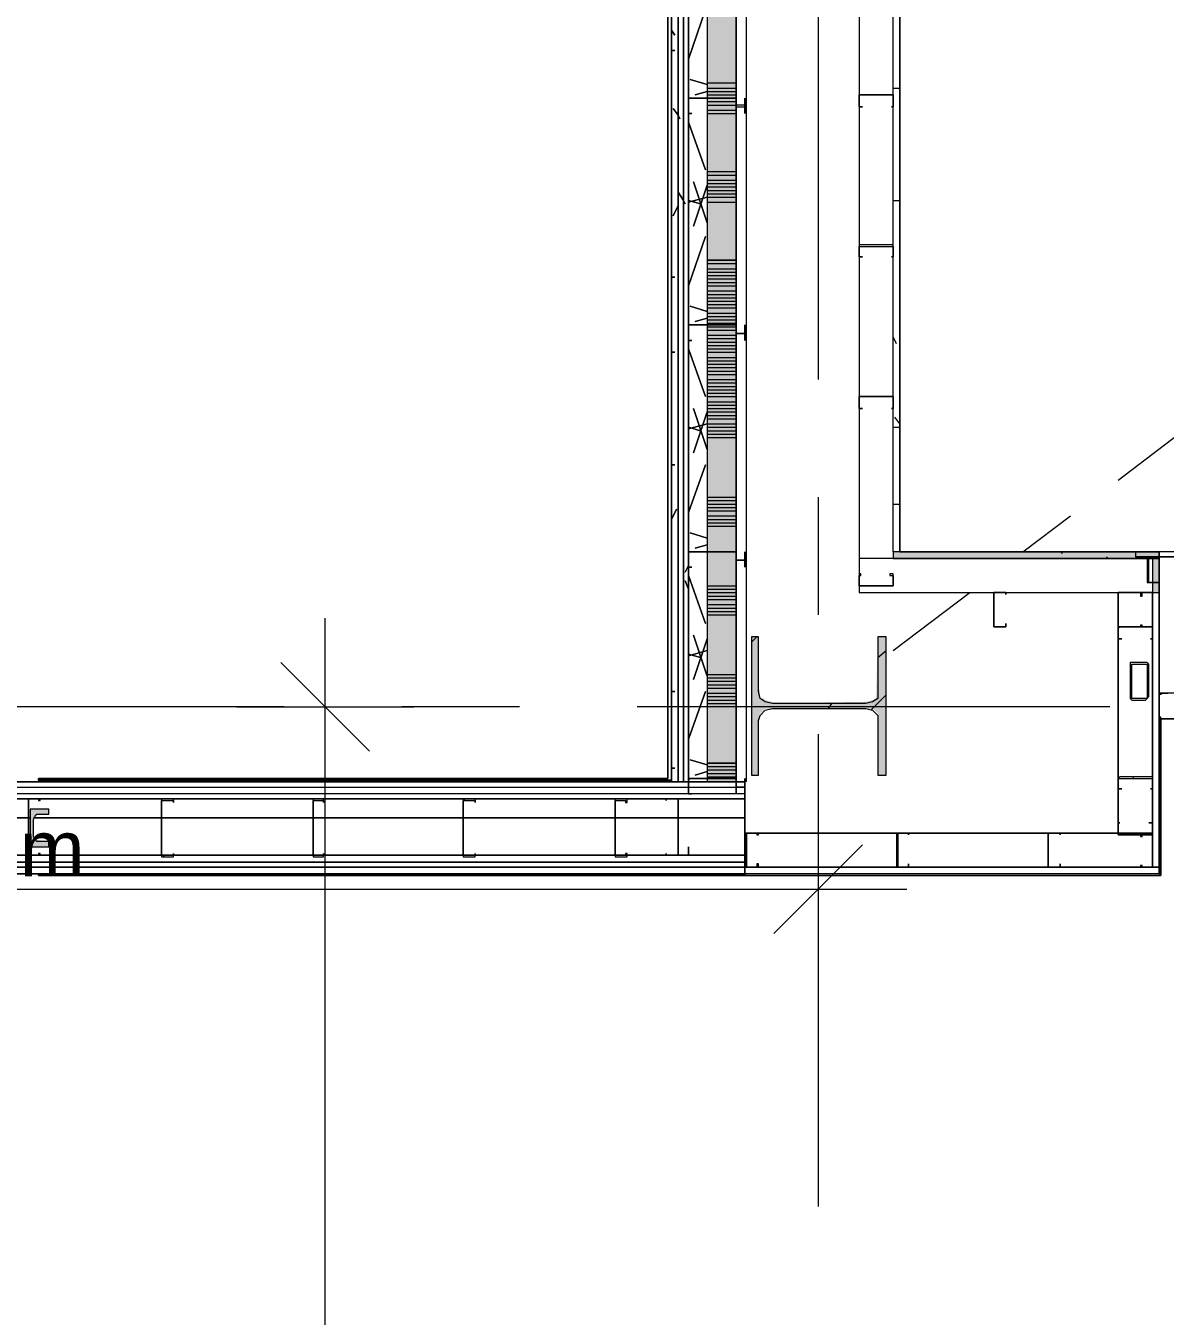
# Model space of a CAD drawing. Header units: metres. Extents: x -2 to 237, y -8 to 52.
# Drawn here: x 23.13 to 26.19, y 22.012 to 25.48 of the extents above; entities that cross this region are included whole.
import ezdxf

# ---------------------------------------------------------------- set-up
doc = ezdxf.new("R2010")
doc.units = ezdxf.units.M
doc.layers.add('HVAC - Ductos', color=5, linetype='Continuous', lineweight=0)
doc.layers.add('PDF4_Text', color=7, linetype='Continuous', lineweight=0)
doc.layers.add('PDF4_Geometry', color=7, linetype='Continuous', lineweight=0, true_color=0xaaaaaa)
doc.layers.add('PDF4_Solid Fills', color=7, linetype='Continuous', lineweight=0, true_color=0xffffff)
doc.styles.add('PDF Helvetica', font='')
doc.styles.get('PDF Helvetica').set_extended_font_data('Helvetica')

msp = doc.modelspace()

# ---------------------------------------------------------------- hatches: boundary and pattern name
at = {"layer": 'PDF4_Solid Fills', "lineweight": 0, "transparency": 33554559}
for points in [[(24.9646, 26.2471), (24.96, 25.2849), (24.96, 23.4477), (25.0379, 23.4477), (25.0379, 26.2471)], [(26.1558, 23.9563), (26.1741, 23.9563), (26.1741, 24.0662), (25.4594, 24.0662), (25.4594, 24.0479), (26.1558, 24.0479)], [(25.0975, 23.6951), (25.0975, 23.8372), (25.0792, 23.8372), (25.0792, 23.466), (25.0975, 23.466), (25.0975, 23.6172), (25.1021, 23.6309), (25.1159, 23.6447), (25.4044, 23.6447), (25.4182, 23.6309), (25.4182, 23.466), (25.4411, 23.466), (25.4411, 23.8372), (25.4182, 23.8372), (25.4136, 23.6722), (25.4044, 23.6676), (25.3862, 23.663), (25.1341, 23.6585), (25.1341, 23.663), (25.1159, 23.6676), (25.1113, 23.6722), (25.1021, 23.6722), (25.1021, 23.6951)], [(23.1549, 23.3606), (23.1915, 23.3606), (23.1915, 23.3744), (23.1411, 23.3744), (23.1411, 23.2736), (23.1915, 23.2736), (23.1915, 23.2874), (23.1595, 23.2919), (23.1549, 23.2919), (23.1549, 23.3011), (23.1503, 23.3011), (23.1503, 23.3515)]]:
    msp.add_hatch(color=256, dxfattribs=at).paths.add_polyline_path(points)

# ---------------------------------------------------------------- linework, layer by layer
at = {"layer": 'HVAC - Ductos', "lineweight": 0}
for points in [[(21.4963, 23.2003), (25.0608, 23.2003), (25.0608, 23.1957), (26.1787, 23.1957), (26.1787, 23.6172), (26.1742, 23.6172), (26.1787, 23.6172), (26.1787, 23.1957), (26.1742, 23.2003), (25.0608, 23.2003), (25.0608, 23.1957), (26.1787, 23.1957), (26.1742, 23.2003), (26.1742, 23.3102), (26.1742, 23.9563), (26.1742, 23.2003), (26.1742, 23.6172), (26.1742, 23.2003), (26.1742, 23.9837), (26.1742, 24.0479), (26.1742, 24.0525)], [(23.9338, 15.9155), (23.9338, 19.3563), (23.9338, 23.8875)], [(23.8146, 23.7684), (23.9338, 23.6493), (24.0529, 23.5301)], [(23.6955, 23.6493), (23.9338, 23.6493), (24.172, 23.6493)], [(25.2579, 23.3973), (25.2579, 23.159), (25.2579, 22.9208)], [(25.377, 23.2782), (25.2579, 23.159), (25.1387, 23.0399)], [(20.438, 23.159), (25.4961, 23.159)]]:
    msp.add_lwpolyline(points, dxfattribs=at)
at = {"layer": 'PDF4_Geometry', "lineweight": 0}
for points in [[(24.6119, 33.344), (25.0654, 33.344), (25.0379, 33.344), (25.0379, 33.2387), (25.0379, 33.1425), (25.0379, 30.2652), (25.0379, 26.2471), (25.0379, 23.4477)], [(25.0654, 23.4477), (25.0654, 26.2471), (25.0608, 26.2471), (25.0608, 30.2652), (25.0654, 30.2652), (25.0654, 33.1425), (25.0654, 33.2845)], [(24.9096, 23.4523), (24.9096, 26.2471), (24.96, 26.2471), (24.96, 25.8943), (24.96, 25.2849), (24.96, 24.6756), (24.96, 24.0662), (24.96, 23.4569), (24.96, 23.4477), (24.9096, 23.4477), (24.8959, 23.4477), (24.8959, 26.2471), (24.8959, 30.2652), (24.8959, 33.1425), (24.8959, 33.1607), (24.8959, 33.1745), (21.6612, 33.1745), (21.6612, 33.1607), (21.6612, 33.1425), (21.6612, 31.3235), (21.6612, 30.1644), (21.6612, 25.2895), (21.6612, 25.2666), (21.6612, 23.4477)], [(21.4825, 23.3973), (20.8915, 23.3973), (20.8915, 25.2666), (21.4459, 25.2666), (21.4963, 25.2666), (21.4963, 23.4477), (21.6934, 23.4477), (21.6934, 25.2666), (21.6934, 30.1644), (21.6934, 31.3235), (21.6934, 33.1425), (24.8638, 33.1425), (24.8638, 30.2652), (24.8638, 26.2471), (24.8638, 23.4477), (24.9096, 23.4477), (25.0608, 23.4477)], [(25.4594, 24.0662), (25.4594, 32.5239), (25.4594, 32.5422), (26.1192, 32.5422), (26.1192, 32.6339), (26.1192, 32.5422), (26.1192, 32.5239), (25.4778, 32.5239), (25.4778, 24.0662), (26.1742, 24.0662), (26.1742, 24.0479), (26.1742, 23.9837), (26.1742, 23.9563), (26.1742, 23.2186), (26.1558, 23.2186), (25.0608, 23.2186), (25.0608, 23.2003)], [(25.3678, 23.9746), (25.3678, 23.9563), (26.1558, 23.9563), (26.1742, 23.9563), (26.1742, 23.9837), (26.1742, 24.0479), (26.1742, 24.0662), (25.4778, 24.0662), (25.4778, 32.5239), (26.1192, 32.5239), (37.1517, 32.5239), (37.1517, 32.5422), (26.1192, 32.5422), (26.1192, 32.6339), (25.3678, 32.6339), (25.3678, 32.5972)], [(24.8638, 30.2652), (24.8638, 26.2471), (24.8638, 23.4477), (24.8638, 26.3387), (24.8638, 23.4523), (23.164, 23.4523), (23.164, 23.4477), (21.8399, 23.4477), (21.6979, 23.4477), (21.6979, 25.2666), (21.6979, 23.4477), (21.8399, 23.4477), (21.6934, 23.4477), (21.8399, 23.4477), (21.6934, 23.4477)], [(24.8822, 23.4477), (24.8822, 26.2471), (24.8822, 30.2652)], [(21.6796, 30.1644), (21.6796, 25.2895), (21.6796, 25.2666), (21.6796, 23.4477), (21.6796, 23.4339), (24.9096, 23.4339), (25.0379, 23.4339), (25.0608, 23.4339), (25.0608, 23.4157), (24.9096, 23.4157), (21.6612, 23.4157), (21.6612, 23.4339), (24.9096, 23.4339), (25.0379, 23.4339), (25.0608, 23.4339), (25.0608, 23.4477), (24.9096, 23.4477), (21.6796, 23.4477)], [(24.8638, 23.4523), (24.8638, 26.3387), (24.8638, 23.4523)], [(24.8638, 23.4523), (24.8638, 26.3387), (24.8638, 23.4477)], [(24.8638, 23.4523), (24.8638, 26.3387), (24.8638, 23.4523)], [(24.9096, 26.2471), (24.9142, 26.2471), (24.9096, 26.2471), (24.9096, 23.4523), (24.9096, 26.2471), (24.8959, 26.2471), (24.8959, 23.4477)], [(24.96, 26.2471), (24.9646, 26.2471), (24.96, 26.2471), (24.96, 25.8943), (24.96, 25.2849), (24.96, 24.6756), (24.96, 24.0662), (24.96, 23.4569), (24.96, 23.4477)], [(25.0654, 23.4477), (25.0654, 26.2471), (25.0379, 26.2471), (25.0379, 23.4477), (25.0608, 23.4477)], [(25.2579, 25.7981), (25.2579, 24.5289)], [(25.3678, 25.6698), (25.3678, 25.2941)], [(24.9096, 25.2803), (24.9096, 25.2849)], [(25.3678, 25.262), (25.3678, 24.8864)], [(25.3678, 24.8588), (25.3678, 24.4831)], [(25.3678, 24.4511), (25.3678, 24.0662), (25.3678, 24.0479), (25.3678, 24.0067)], [(26.0642, 24.2586), (26.3162, 24.4511)], [(25.2579, 24.2128), (25.2579, 23.8967)], [(25.8076, 24.0662), (25.936, 24.1624)], [(25.3678, 23.9746), (25.3678, 23.9563), (26.1742, 23.9563), (26.1742, 23.9837), (26.1742, 24.0479), (25.3678, 24.0479), (25.3678, 24.0067)], [(25.4594, 24.0662), (25.4594, 24.0479), (26.1558, 24.0479), (26.1558, 23.9837), (26.1558, 23.9563), (26.0642, 23.9563), (26.0642, 23.3102), (25.9084, 23.3102), (26.0642, 23.3102), (26.1238, 23.3102), (26.0642, 23.3102), (26.0642, 23.9563), (26.1742, 23.9563), (26.1742, 23.9837), (26.1742, 24.0479)], [(26.1742, 24.0662), (25.4778, 24.0662), (26.1742, 24.0662)], [(37.1517, 24.0525), (26.1101, 24.0525)], [(25.4594, 23.8005), (25.6656, 23.9563)], [(25.0792, 23.8234), (25.0929, 23.8372)], [(26.1558, 23.3102), (26.1558, 23.8326), (26.1558, 23.3056)], [(25.4182, 23.7822), (25.4411, 23.8005)], [(26.22, 23.686), (26.1742, 23.686), (26.1787, 23.686), (26.1787, 23.6814), (26.1787, 23.686), (26.1971, 23.686)], [(25.2854, 23.6447), (25.2945, 23.6585)], [(25.3999, 23.6401), (25.4411, 23.6814)], [(23.8238, 23.6493), (22.5501, 23.6493)], [(24.4561, 23.6493), (24.1399, 23.6493)], [(26.0413, 23.6493), (24.7722, 23.6493)], [(26.2154, 23.6172), (26.1787, 23.6172), (26.1787, 23.6218), (26.1742, 23.6218), (26.1742, 23.6172), (26.22, 23.6172)], [(25.2579, 23.576), (25.2579, 22.3069)], [(21.4963, 23.4477), (24.9096, 23.4477), (25.0608, 23.4477), (25.0608, 23.3102), (25.0654, 23.3102), (25.0608, 23.3102), (25.0608, 23.2186), (21.6612, 23.2186), (25.0608, 23.2186), (25.0608, 23.2324), (21.6475, 23.2324), (25.0608, 23.2324), (25.0608, 23.2507), (21.6796, 23.2507), (25.0608, 23.2507), (25.0608, 23.3102), (25.0608, 23.3515), (25.0608, 23.4019), (21.5971, 23.4019)], [(24.8546, 23.4569), (23.164, 23.4569)], [(23.164, 23.4569), (23.164, 23.4523)], [(24.8546, 23.4569), (23.164, 23.4569)], [(23.164, 23.4523), (23.164, 23.4569)], [(23.164, 23.4523), (23.164, 23.4477)], [(24.8638, 23.4523), (23.164, 23.4523)], [(21.4963, 23.2003), (25.0608, 23.2003), (25.0608, 23.2186), (26.1742, 23.2186), (26.1742, 23.2003), (25.0608, 23.2003)], [(23.164, 23.2003), (25.0608, 23.2003), (25.0608, 23.1957), (23.164, 23.1957), (23.164, 23.2003), (21.8399, 23.2003), (21.4963, 23.2003), (21.4963, 23.1957), (21.8399, 23.1957), (21.8399, 23.2003)], [(21.4963, 23.2003), (25.0608, 23.2003), (21.4963, 23.2003)], [(23.164, 23.2003), (23.164, 23.1957), (25.0608, 23.1957)], [(25.0608, 23.2003), (23.164, 23.2003)], [(25.0608, 23.2003), (25.0608, 23.1957)], [(25.0608, 23.2003), (26.1742, 23.2003), (25.0608, 23.2003)]]:
    msp.add_lwpolyline(points, dxfattribs=at)
for points in [[(24.8546, 23.4569), (24.8546, 26.3387)], [(24.8546, 23.4569), (24.8546, 26.3387)], [(24.8638, 23.4477), (24.8638, 26.2471), (24.8638, 23.4477), (24.8822, 23.4477), (24.8822, 26.2471), (24.8638, 26.2471)], [(24.8822, 23.4477), (24.8959, 23.4477), (24.8959, 26.2471), (24.8822, 26.2471)], [(24.96, 23.4477), (25.0379, 23.4477), (25.0379, 26.2471), (24.96, 26.2471), (24.96, 25.8943), (24.96, 25.2849), (24.96, 24.6756), (24.96, 24.0662), (24.96, 23.4569)], [(25.0379, 25.2437), (25.0379, 25.262), (25.0608, 25.262), (25.0608, 25.2666), (25.0608, 25.2803), (25.0608, 25.2849), (25.0608, 25.2803), (25.0608, 25.2437), (25.0608, 25.2483), (25.0608, 25.2437), (25.0608, 25.2849), (25.0608, 25.2666), (25.0379, 25.2666), (25.0379, 25.2849), (24.9142, 25.2849), (24.9096, 25.2849), (24.9096, 25.2437), (24.9142, 25.2437), (24.9188, 25.2437), (24.9142, 25.2437), (24.9096, 25.2437), (24.9096, 25.2849), (24.9142, 25.2849), (25.0379, 25.2849)], [(25.4594, 25.262), (25.4594, 25.2941), (25.3678, 25.2941), (25.3678, 25.262), (25.377, 25.262), (25.3678, 25.262), (25.3678, 25.2941), (25.4594, 25.2941), (25.4594, 25.262), (25.4548, 25.262)], [(25.4594, 24.8588), (25.4594, 24.8864), (25.4594, 24.8909), (25.3678, 24.8909), (25.3678, 24.8864), (25.3678, 24.8588), (25.377, 24.8588), (25.3678, 24.8588), (25.3678, 24.8864), (25.4594, 24.8864), (25.4594, 24.8588), (25.4548, 24.8588)], [(25.0379, 24.6343), (25.0379, 24.6527), (25.0608, 24.6527), (25.0608, 24.6573), (25.0608, 24.671), (25.0608, 24.6343), (25.0608, 24.6389), (25.0608, 24.6343), (25.0608, 24.6756), (25.0608, 24.6573), (25.0608, 24.6527), (25.0379, 24.6527), (25.0379, 24.6756), (24.9142, 24.6756), (24.9096, 24.6756), (24.9096, 24.6343), (24.9142, 24.6343), (24.9188, 24.6343), (24.9142, 24.6343), (24.9096, 24.6343), (24.9096, 24.6756), (24.9142, 24.6756), (25.0379, 24.6756)], [(25.4594, 24.4511), (25.4594, 24.4831), (25.3678, 24.4831), (25.3678, 24.4511), (25.377, 24.4511), (25.3678, 24.4511), (25.3678, 24.4831), (25.4594, 24.4831), (25.4594, 24.4511), (25.4548, 24.4511)], [(25.0379, 24.025), (25.0379, 24.0433), (25.0608, 24.0433), (25.0608, 24.0479), (25.0608, 24.0617), (25.0608, 24.025), (25.0608, 24.0295), (25.0608, 24.025), (25.0608, 24.0662), (25.0608, 24.0479), (25.0608, 24.0433), (25.0379, 24.0433), (25.0379, 24.0617), (25.0379, 24.0662), (24.9142, 24.0662), (24.9096, 24.0662), (24.9096, 24.0617), (24.9096, 24.025), (24.9142, 24.025), (24.9188, 24.025), (24.9142, 24.025), (24.9096, 24.025), (24.9096, 24.0617), (24.9096, 24.0662), (24.9142, 24.0662), (25.0379, 24.0662), (25.0379, 24.0617)], [(26.1742, 24.0479), (26.1742, 24.0662), (25.4594, 24.0662), (25.4594, 24.0479)], [(26.1101, 24.0525), (37.1517, 24.0525), (37.1517, 24.0662), (26.1101, 24.0662)], [(26.1742, 24.0479), (26.1467, 24.0479), (26.1421, 24.0479), (26.1421, 23.9883), (26.1421, 23.9837), (26.1467, 23.9837), (26.1742, 23.9837), (26.1742, 23.9883), (26.1742, 23.9837), (26.1467, 23.9837), (26.1467, 23.9883), (26.1467, 24.0479), (26.1742, 24.0479), (26.1742, 24.0433)], [(25.3678, 24.0067), (25.3678, 23.9746), (25.4594, 23.9746), (25.4594, 24.0067), (25.4502, 24.0067), (25.4502, 24.0021), (25.4594, 24.0021), (25.4594, 23.9746), (25.3678, 23.9746), (25.3678, 24.0021), (25.3724, 24.0021), (25.3724, 24.0067)], [(25.7618, 23.9563), (25.7343, 23.9563), (25.7297, 23.9563), (25.7297, 23.9517), (25.7297, 23.8646), (25.7343, 23.8646), (25.7618, 23.8646), (25.7618, 23.8738), (25.7618, 23.8646), (25.7343, 23.8646), (25.7297, 23.8646), (25.7297, 23.9517), (25.7297, 23.9563), (25.7343, 23.9563), (25.7618, 23.9563), (25.7618, 23.9517)], [(26.1238, 23.8646), (26.1558, 23.8646), (26.1558, 23.9517), (26.1558, 23.9563), (26.1238, 23.9563), (26.1238, 23.9471), (26.1284, 23.9471), (26.1284, 23.9563), (26.1558, 23.9563), (26.1558, 23.9517), (26.1558, 23.8646), (26.1284, 23.8646), (26.1284, 23.8692), (26.1238, 23.8692)], [(26.1558, 23.9517), (26.1558, 23.9563)], [(26.1558, 23.8326), (26.1558, 23.86), (26.1558, 23.8646), (26.0688, 23.8646), (26.0642, 23.8646), (26.0642, 23.86), (26.0642, 23.8326), (26.0734, 23.8326), (26.0642, 23.8326), (26.0642, 23.86), (26.0688, 23.8646), (26.1558, 23.8646), (26.1558, 23.86), (26.1558, 23.8326), (26.1512, 23.8326)], [(26.1558, 23.86), (26.1558, 23.8646)], [(25.4411, 23.466), (25.4411, 23.8372), (25.4182, 23.8372), (25.4182, 23.6906), (25.4182, 23.6722), (25.4044, 23.663), (25.3862, 23.6585), (25.1341, 23.6585), (25.1159, 23.663), (25.1021, 23.6722), (25.0975, 23.6906), (25.0975, 23.8372), (25.0792, 23.8372), (25.0792, 23.466), (25.0975, 23.466), (25.0975, 23.6126), (25.1021, 23.6264), (25.1159, 23.6401), (25.1341, 23.6447), (25.3862, 23.6447), (25.4044, 23.6401), (25.4182, 23.6264), (25.4182, 23.6126), (25.4182, 23.466)], [(26.1375, 23.7684), (26.1009, 23.7684), (26.0963, 23.7684), (26.0963, 23.7638), (26.0963, 23.6768), (26.0963, 23.6722), (26.1009, 23.6676), (26.1375, 23.6676), (26.1421, 23.6722), (26.1467, 23.6768), (26.1467, 23.7638), (26.1421, 23.7684)], [(26.1375, 23.7638), (26.1421, 23.7638), (26.1421, 23.6768), (26.1421, 23.6722), (26.1375, 23.6722), (26.1009, 23.6722), (26.1009, 23.6768), (26.1009, 23.7638)], [(25.0608, 23.4477), (24.9096, 23.4477), (21.6934, 23.4477), (24.9096, 23.4477)], [(23.164, 23.4569), (24.8546, 23.4569)], [(23.164, 23.4523), (24.8638, 23.4523), (23.164, 23.4523), (23.164, 23.4569)], [(24.8638, 23.4477), (23.164, 23.4477)], [(24.8638, 23.4477), (23.164, 23.4477)], [(25.0379, 23.4157), (25.0379, 23.4339), (25.0608, 23.4339), (25.0608, 23.4523), (25.0608, 23.4157), (25.0608, 23.4203), (25.0608, 23.4157), (25.0608, 23.4523), (25.0608, 23.4569), (25.0608, 23.4523), (25.0608, 23.4339), (25.0379, 23.4339), (25.0379, 23.4523), (25.0379, 23.4569), (24.9142, 23.4569), (24.9096, 23.4569), (24.9096, 23.4523), (24.9096, 23.4157), (24.9142, 23.4157), (24.9188, 23.4157), (24.9142, 23.4157), (24.9096, 23.4157), (24.9096, 23.4523), (24.9142, 23.4569), (25.0379, 23.4569), (25.0379, 23.4523)], [(26.1558, 23.4294), (26.1558, 23.4569), (26.1558, 23.4614), (26.0688, 23.4614), (26.0642, 23.4569), (26.0642, 23.4294), (26.0734, 23.4294), (26.0642, 23.4294), (26.0642, 23.4569), (26.0688, 23.4569), (26.1558, 23.4569), (26.1558, 23.4294), (26.1512, 23.4294)], [(25.0608, 23.4019), (25.0608, 23.4157), (24.9096, 23.4157), (21.6475, 23.4157), (21.6475, 23.4019)], [(23.1686, 23.4019), (23.1365, 23.4019), (23.1365, 23.3973), (23.1365, 23.2507), (23.1686, 23.2507), (23.1686, 23.2552), (23.164, 23.2552), (23.164, 23.2507), (23.1365, 23.2507), (23.1365, 23.3973), (23.1365, 23.4019), (23.164, 23.4019), (23.164, 23.3973), (23.1686, 23.3973)], [(23.1411, 23.2736), (23.1916, 23.2736), (23.1916, 23.2874), (23.1595, 23.2874), (23.1549, 23.2919), (23.1503, 23.3011), (23.1503, 23.3469), (23.1549, 23.356), (23.1595, 23.3606), (23.1916, 23.3606), (23.1916, 23.3744), (23.1411, 23.3744)], [(23.526, 23.4019), (23.4939, 23.4019), (23.4939, 23.3973), (23.4939, 23.2507), (23.4939, 23.2461), (23.526, 23.2461), (23.526, 23.2552), (23.526, 23.2507), (23.4939, 23.2507), (23.4939, 23.3973), (23.526, 23.3973), (23.526, 23.3927)], [(23.9292, 23.4019), (23.9017, 23.4019), (23.9017, 23.3973), (23.9017, 23.2507), (23.9017, 23.2461), (23.9292, 23.2461), (23.9292, 23.2552), (23.9292, 23.2507), (23.9017, 23.2507), (23.9017, 23.3973), (23.9292, 23.3973), (23.9292, 23.3927)], [(24.337, 23.4019), (24.3094, 23.4019), (24.3049, 23.3973), (24.3049, 23.2507), (24.3049, 23.2461), (24.3094, 23.2461), (24.337, 23.2461), (24.337, 23.2552), (24.337, 23.2507), (24.3094, 23.2507), (24.3049, 23.2507), (24.3049, 23.3973), (24.3094, 23.3973), (24.337, 23.3973), (24.337, 23.3927)], [(24.7447, 23.4019), (24.7126, 23.4019), (24.7126, 23.3973), (24.7126, 23.2507), (24.7126, 23.2461), (24.7447, 23.2461), (24.7447, 23.2552), (24.7401, 23.2552), (24.7401, 23.2507), (24.7126, 23.2507), (24.7126, 23.3973), (24.7401, 23.3973), (24.7401, 23.3927), (24.7447, 23.3927)], [(24.8501, 23.2507), (24.8822, 23.2507), (24.8822, 23.3973), (24.8822, 23.4019), (24.8501, 23.4019), (24.8501, 23.3973), (24.8501, 23.4019), (24.8822, 23.4019), (24.8822, 23.3973), (24.8822, 23.2507), (24.8501, 23.2507), (24.8501, 23.2552)], [(21.8629, 23.3515), (22.2752, 23.3515), (22.683, 23.3515), (23.1365, 23.3515), (23.1411, 23.3515), (23.1365, 23.3515), (22.683, 23.3515), (22.2752, 23.3515)], [(23.1503, 23.3515), (23.4939, 23.3515), (23.9017, 23.3515), (24.3049, 23.3515), (24.7126, 23.3515), (24.8822, 23.3515), (25.0608, 23.3515), (24.8822, 23.3515), (24.7126, 23.3515), (24.3049, 23.3515), (23.9017, 23.3515), (23.4939, 23.3515)], [(25.0608, 23.2507), (25.0608, 23.324), (25.0608, 23.2507), (24.9096, 23.2507)], [(25.0975, 23.3102), (25.0654, 23.3102), (25.0654, 23.3056), (25.0654, 23.2186), (25.0975, 23.2186), (25.0975, 23.2278), (25.0929, 23.2278), (25.0929, 23.2186), (25.0654, 23.2186), (25.0654, 23.3056), (25.0654, 23.3102), (25.0929, 23.3102), (25.0929, 23.3056), (25.0975, 23.3056)], [(25.0975, 23.3102), (25.4732, 23.3102)], [(25.5006, 23.3102), (25.4732, 23.3102), (25.4686, 23.3102), (25.4686, 23.3056), (25.4686, 23.2186), (25.4732, 23.2186), (25.5006, 23.2186), (25.5006, 23.2278), (25.5006, 23.2186), (25.4732, 23.2186), (25.4732, 23.3056), (25.4732, 23.3102), (25.5006, 23.3102), (25.5006, 23.3056)], [(25.5006, 23.3102), (25.8763, 23.3102)], [(25.9084, 23.3102), (25.8763, 23.3102), (25.8763, 23.3056), (25.8763, 23.2186), (25.9084, 23.2186), (25.9084, 23.2278), (25.9084, 23.2186), (25.8763, 23.2186), (25.8763, 23.3056), (25.8763, 23.3102), (25.9084, 23.3102), (25.9084, 23.3056)], [(26.0642, 23.3377), (26.0642, 23.3102), (26.0642, 23.3056), (26.0688, 23.3056), (26.1558, 23.3056), (26.1558, 23.3102), (26.1558, 23.3377), (26.1467, 23.3377), (26.1558, 23.3377), (26.1558, 23.3102), (26.1558, 23.3056), (26.0688, 23.3056), (26.0642, 23.3056), (26.0642, 23.3102), (26.0642, 23.3377), (26.0688, 23.3377)], [(26.1238, 23.2186), (26.1558, 23.2186), (26.1558, 23.3056), (26.1558, 23.3102), (26.1238, 23.3102), (26.1238, 23.3011), (26.1284, 23.3011), (26.1284, 23.3102), (26.1558, 23.3102), (26.1558, 23.3056), (26.1558, 23.2186), (26.1284, 23.2186), (26.1284, 23.2232), (26.1238, 23.2232)], [(24.9096, 23.2736), (24.9096, 23.2507)], [(25.0608, 23.2003), (26.1742, 23.2003)]]:
    msp.add_lwpolyline(points, close=True, dxfattribs=at)
at = {"layer": 'PDF4_Geometry', "color": 254, "lineweight": 0, "true_color": 0xdddddd}
for points in [[(24.9554, 25.5232), (24.9096, 25.3903)], [(24.9142, 25.3354), (24.96, 25.3216)], [(24.96, 25.3033), (24.928, 25.2941)], [(24.9096, 25.2208), (24.9554, 25.0925)], [(24.9234, 25.0605), (24.96, 24.9505)], [(24.96, 25.0513), (24.9234, 24.9413)], [(24.96, 25.0192), (24.9096, 25.0054)], [(24.9096, 25.01), (24.9417, 25.0009)], [(24.9554, 24.9138), (24.9096, 24.781)], [(24.9142, 24.726), (24.96, 24.7122)], [(24.96, 24.6939), (24.928, 24.6847)], [(24.9096, 24.6115), (24.9554, 24.4831)], [(24.9234, 24.4511), (24.96, 24.3411)], [(24.96, 24.4419), (24.9234, 24.332)], [(24.96, 24.4098), (24.9096, 24.3961)], [(24.9096, 24.4007), (24.9417, 24.3915)], [(24.9554, 24.2999), (24.9096, 24.1716)], [(24.9142, 24.1166), (24.96, 24.1029)], [(24.96, 24.0845), (24.928, 24.0754)], [(24.9096, 24.0021), (24.9554, 23.8738)], [(24.9234, 23.8417), (24.96, 23.7318)], [(24.96, 23.8326), (24.9234, 23.7226)], [(24.96, 23.8005), (24.9096, 23.7868)], [(24.9096, 23.7913), (24.9417, 23.7822)], [(24.9554, 23.6906), (24.9096, 23.5623)], [(24.9142, 23.5073), (24.96, 23.4935)], [(24.96, 23.4752), (24.928, 23.466)]]:
    msp.add_lwpolyline(points, close=True, dxfattribs=at)
at = {"layer": 'PDF4_Geometry', "color": 254, "lineweight": 0, "true_color": 0xeaeaea}
for points in [[(24.8638, 25.4682), (24.873, 25.4544)], [(24.873, 25.4132), (24.8638, 25.4132)], [(24.8822, 25.2391), (24.8868, 25.2299), (24.8822, 25.2391), (24.8684, 25.2574)], [(24.8822, 25.0329), (24.8959, 25.01), (24.9005, 25.0009), (24.8959, 25.01)], [(24.8822, 24.9963), (24.8822, 25.0009), (24.8822, 24.9963), (24.8684, 24.9688)], [(24.873, 24.8038), (24.8638, 24.8038)], [(24.873, 24.6023), (24.8638, 24.6023)], [(24.873, 24.2999), (24.8638, 24.2999)], [(24.8638, 24.1533), (24.8776, 24.1807)], [(24.9005, 24.0112), (24.9096, 24.0295)], [(24.9005, 23.9883), (24.9096, 23.9655)], [(24.873, 23.6906), (24.8638, 23.6906)], [(24.873, 23.4843), (24.8638, 23.4843)]]:
    msp.add_lwpolyline(points, close=True, dxfattribs=at)
at = {"layer": 'PDF4_Geometry', "color": 254, "lineweight": 0, "true_color": 0xd4d4d4}
for points in [[(24.96, 25.3262), (25.0379, 25.3262)], [(24.96, 25.3124), (25.0379, 25.3124)], [(24.96, 25.3033), (25.0379, 25.3033)], [(24.96, 25.2941), (25.0379, 25.2941)], [(24.96, 25.2758), (25.0379, 25.2758)], [(24.96, 25.2666), (25.0379, 25.2666)], [(24.96, 25.2529), (25.0379, 25.2529)], [(24.96, 25.2437), (25.0379, 25.2437)], [(24.96, 25.0879), (25.0379, 25.0879)], [(24.96, 25.0787), (25.0379, 25.0787)], [(24.96, 25.0651), (25.0379, 25.0651)], [(24.96, 25.0559), (25.0379, 25.0559)], [(24.96, 25.0467), (25.0379, 25.0467)], [(24.96, 25.0375), (25.0379, 25.0375)], [(24.96, 25.0284), (25.0379, 25.0284)], [(24.96, 25.0192), (25.0379, 25.0192)], [(24.96, 25.0054), (25.0379, 25.0054)], [(24.96, 24.8405), (25.0379, 24.8405)], [(24.96, 24.8268), (25.0379, 24.8268)], [(24.96, 24.8176), (25.0379, 24.8176)], [(24.96, 24.8084), (25.0379, 24.8084)], [(24.96, 24.7993), (25.0379, 24.7993)], [(24.96, 24.7902), (25.0379, 24.7902)], [(24.96, 24.781), (25.0379, 24.781)], [(24.96, 24.7672), (25.0379, 24.7672)], [(24.96, 24.758), (25.0379, 24.758)], [(24.96, 24.7489), (25.0379, 24.7489)], [(24.96, 24.7397), (25.0379, 24.7397)], [(24.96, 24.7305), (25.0379, 24.7305)], [(24.96, 24.7214), (25.0379, 24.7214)], [(24.96, 24.7077), (25.0379, 24.7077)], [(24.96, 24.6985), (25.0379, 24.6985)], [(24.96, 24.6893), (25.0379, 24.6893)], [(24.96, 24.6801), (25.0379, 24.6801)], [(24.96, 24.671), (25.0379, 24.671)], [(24.96, 24.6618), (25.0379, 24.6618)], [(24.96, 24.6481), (25.0379, 24.6481)], [(24.96, 24.6389), (25.0379, 24.6389)], [(24.96, 24.6297), (25.0379, 24.6297)], [(24.96, 24.6206), (25.0379, 24.6206)], [(24.96, 24.6115), (25.0379, 24.6115)], [(24.96, 24.6023), (25.0379, 24.6023)], [(24.96, 24.5885), (25.0379, 24.5885)], [(24.96, 24.5793), (25.0379, 24.5793)], [(24.96, 24.5702), (25.0379, 24.5702)], [(24.96, 24.561), (25.0379, 24.561)], [(24.96, 24.5519), (25.0379, 24.5519)], [(24.96, 24.5427), (25.0379, 24.5427)], [(24.96, 24.5289), (25.0379, 24.5289)], [(24.96, 24.5198), (25.0379, 24.5198)], [(24.96, 24.5107), (25.0379, 24.5107)], [(24.96, 24.5015), (25.0379, 24.5015)], [(24.96, 24.4923), (25.0379, 24.4923)], [(24.96, 24.4831), (25.0379, 24.4831)], [(24.96, 24.4694), (25.0379, 24.4694)], [(24.96, 24.4602), (25.0379, 24.4602)], [(24.96, 24.4511), (25.0379, 24.4511)], [(24.96, 24.4419), (25.0379, 24.4419)], [(24.96, 24.4328), (25.0379, 24.4328)], [(24.96, 24.4236), (25.0379, 24.4236)], [(24.96, 24.4098), (25.0379, 24.4098)], [(24.96, 24.4007), (25.0379, 24.4007)], [(24.96, 24.3915), (25.0379, 24.3915)], [(24.96, 24.3824), (25.0379, 24.3824)], [(24.96, 24.3732), (25.0379, 24.3732)], [(24.96, 24.2128), (25.0379, 24.2128)], [(24.96, 24.2037), (25.0379, 24.2037)], [(24.96, 24.1945), (25.0379, 24.1945)], [(24.96, 24.1853), (25.0379, 24.1853)], [(24.96, 24.1762), (25.0379, 24.1762)], [(24.96, 24.1624), (25.0379, 24.1624)], [(24.96, 24.1533), (25.0379, 24.1533)], [(24.96, 24.1441), (25.0379, 24.1441)], [(24.96, 24.1349), (25.0379, 24.1349)], [(24.96, 23.9746), (25.0379, 23.9746)], [(24.96, 23.9655), (25.0379, 23.9655)], [(24.96, 23.9563), (25.0379, 23.9563)], [(24.96, 23.9471), (25.0379, 23.9471)], [(24.96, 23.9379), (25.0379, 23.9379)], [(24.96, 23.9242), (25.0379, 23.9242)], [(24.96, 23.915), (25.0379, 23.915)], [(24.96, 23.9058), (25.0379, 23.9058)], [(24.96, 23.8967), (25.0379, 23.8967)], [(24.96, 23.7363), (25.0379, 23.7363)], [(24.96, 23.7272), (25.0379, 23.7272)], [(24.96, 23.718), (25.0379, 23.718)], [(24.96, 23.7088), (25.0379, 23.7088)], [(24.96, 23.6997), (25.0379, 23.6997)], [(24.96, 23.686), (25.0379, 23.686)], [(24.96, 23.6768), (25.0379, 23.6768)], [(24.96, 23.6676), (25.0379, 23.6676)], [(24.96, 23.6585), (25.0379, 23.6585)], [(24.96, 23.4889), (25.0379, 23.4889)], [(24.96, 23.4798), (25.0379, 23.4798)], [(24.96, 23.4706), (25.0379, 23.4706)], [(24.96, 23.4614), (25.0379, 23.4614)], [(24.96, 23.4477), (25.0379, 23.4477)]]:
    msp.add_lwpolyline(points, dxfattribs=at)
at = {"layer": 'PDF4_Geometry', "color": 254, "lineweight": 0, "true_color": 0xd2d2d2}
for points in [[(25.4228, 25.2941), (25.4274, 25.2941)], [(26.1421, 24.0021), (26.1467, 24.0021)], [(26.1055, 23.4569), (26.1055, 23.4614)], [(23.1365, 23.3836), (23.1365, 23.3881)], [(23.4939, 23.3606), (23.4939, 23.3652)], [(23.4985, 23.2461), (23.5031, 23.2507)], [(23.9017, 23.2644), (23.9017, 23.269)]]:
    msp.add_lwpolyline(points, dxfattribs=at)
at = {"layer": 'PDF4_Geometry', "color": 7, "lineweight": 0, "true_color": 0xffffff}
for points in [[(25.4594, 25.3124), (25.4778, 25.3124)], [(25.4594, 25.01), (25.4778, 25.01)], [(25.4778, 25.0192), (25.4778, 25.0238)], [(25.4686, 24.6252), (25.4594, 24.6435)], [(25.4778, 24.4098), (25.464, 24.4282)], [(25.4594, 24.4007), (25.4778, 24.4007)], [(25.4594, 24.1945), (25.4778, 24.1945)]]:
    msp.add_lwpolyline(points, dxfattribs=at)
at = {"layer": 'PDF4_Geometry', "color": 254, "lineweight": 0, "true_color": 0xd4d4d4}
for points in [[(25.0379, 24.8497), (24.96, 24.8497)], [(25.0379, 23.4981), (24.96, 23.4981)]]:
    msp.add_lwpolyline(points, close=True, dxfattribs=at)
at = {"layer": 'PDF4_Geometry', "color": 7, "lineweight": 0, "true_color": 0xffffff}
for points in [[(25.913, 24.0662), (25.913, 24.0617)], [(26.0322, 24.0525), (26.0367, 24.0479)]]:
    msp.add_lwpolyline(points, close=True, dxfattribs=at)

# ---------------------------------------------------------------- texts
at = {"layer": 'PDF4_Text', "lineweight": 0, "insert": (22.6472, 23.2677), "char_height": 0.15002, "attachment_point": 4, "style": 'PDF Helvetica'}
msp.add_mtext('4.59 m', dxfattribs=at)

doc.saveas('drawing.dxf')
